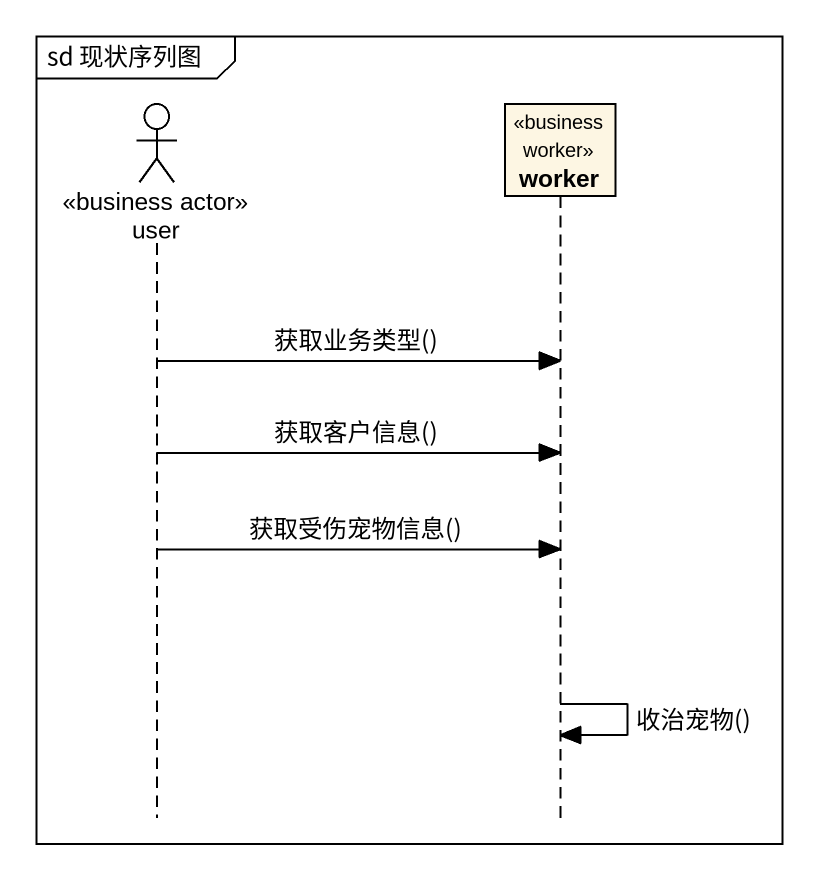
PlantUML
@startuml
mainframe sd 现状序列图
hide footbox
actor user <<business actor>>
participant worker <<business worker>>

user -> worker : 获取业务类型()
user -> worker : 获取客户信息()
user -> worker : 获取受伤宠物信息()
worker -> worker : 收治宠物()
@enduml
